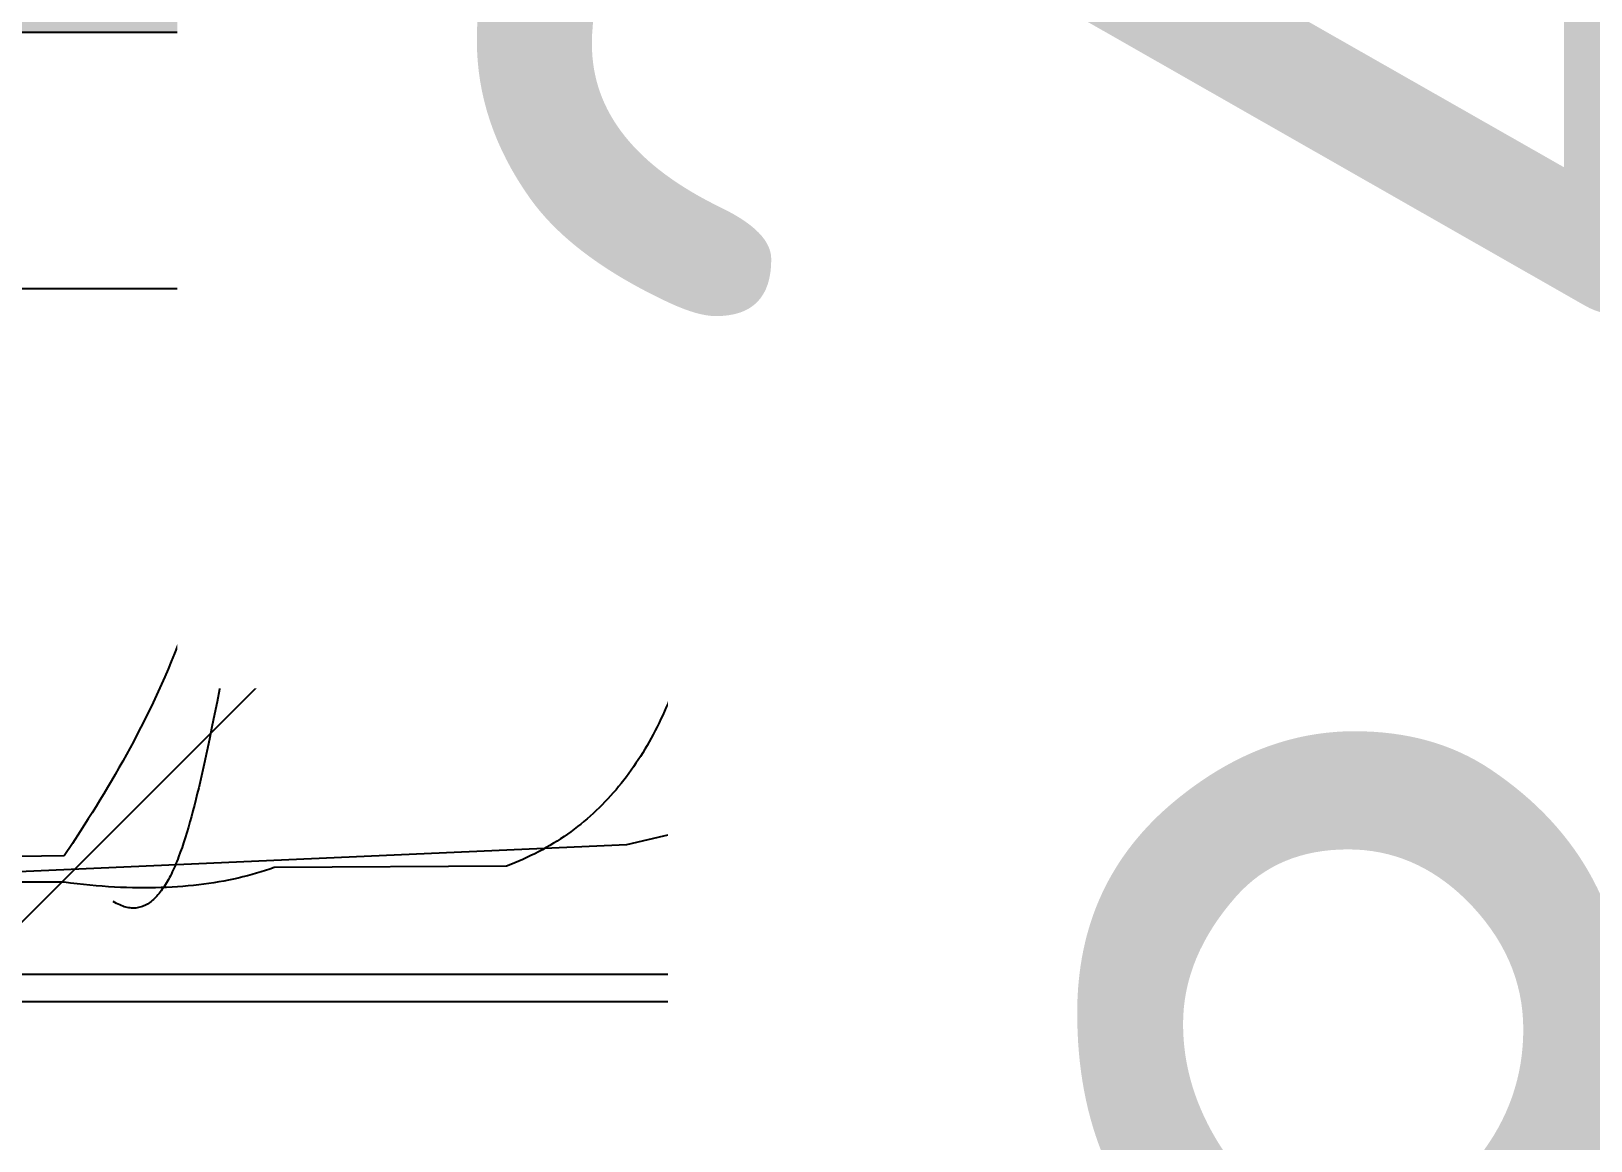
# Model space of a CAD drawing. Extents: x -74236 to 286982, y -14633 to 132816.
# Drawn here: x 94289.9 to 94563.2, y 114580.1 to 114774.7 of the extents above; entities that cross this region are included whole.
import ezdxf

# ---------------------------------------------------------------- set-up
doc = ezdxf.new("R2010")
doc.units = 0
doc.header["$LTSCALE"] = 10
doc.header["$MEASUREMENT"] = 0
doc.header["$PDSIZE"] = 5
for name, color, linetype in [('1活动家具', 4, 'Continuous'), ('3地坪', 8, 'Continuous'), ('5顶面布置', 3, 'Continuous'), ('5顶面标注', 3, 'Continuous'), ('6灯具标注', 1, 'Continuous'), ('7开关', 1, 'Continuous'), ('图框', 4, 'Continuous')]:
    doc.layers.add(name, color=color, linetype=linetype)
doc.styles.get("Standard").update_dxf_attribs({"font": 'gbenor.shx', "bigfont": 'gbcbig.shx'})
doc.dimstyles.new('wl20', dxfattribs={"dimscale": 60, "dimtxt": 1.8, "dimasz": 0.03, "dimexe": 0, "dimexo": 0.625, "dimgap": 0.2, "dimtad": 1, "dimdec": 0, "dimrnd": 0.05, "dimdsep": 46, "dimtxsty": 'Standard', "dimblk": 'BZ', "dimcen": 0.06, "dimclrd": 127, "dimclre": 127, "dimclrt": 1, "dimadec": 0, "dimazin": 0, "dimtfac": 1, "dimtdec": 0, "dimtix": 1, "dimtmove": 2, "dimatfit": 3, "dimldrblk": 'jt', "dimfxl": 1, "dimtvp": 1, "dimtfill": 1, "dimtolj": 1, "dimtzin": 0, "dimarcsym": 0})

# ---------------------------------------------------------------- blocks, each defined once
blk = doc.blocks.new('BZ')
at = {"layer": '图框', "linetype": 'Continuous'}
blk.add_hatch(color=2, dxfattribs=at).paths.add_polyline_path([(9.59, 6.47), (6.57, 9.41), (-10.49, -7.49), (-7.44, -10.7)])
blk.add_lwpolyline([(-7.44, -10.7), (9.59, 6.47), (6.57, 9.41), (-10.49, -7.49), (-7.44, -10.7)], dxfattribs=at)
blk = doc.blocks.new('*D450')
at = {"layer": '5顶面标注', "color": 127, "lineweight": -2, "transparency": 16777216}
for p, q in [((94590, 115026.23), (94590, 115028.03)), ((94441.16, 115024.43), (94590, 115024.43)), ((94590, 114774.43), (94590, 115024.43)), ((94441.16, 114774.43), (94590, 114774.43)), ((94590, 114772.63), (94590, 114770.83))]:
    blk.add_line(p, q, dxfattribs=at)
at = {"layer": '5顶面标注', "color": 127, "lineweight": -2, "transparency": 16777216, "xscale": 1.8, "yscale": 1.8, "zscale": 1.8}
for p, rotation in [((94590, 115024.43), 270), ((94590, 114774.43), 90)]:
    blk.add_blockref('BZ', p, dxfattribs=dict(at, rotation=rotation))
at = {"layer": '5顶面标注', "color": 1, "transparency": 16777216, "insert": (94473, 114899.43), "char_height": 210, "attachment_point": 5, "rotation": 90, "bg_fill": 3, "box_fill_scale": 1.25, "bg_fill_color": 256, "bg_fill_true_color": 13158600, "bg_fill_transparency": 0}
blk.add_mtext('\\A1;250', dxfattribs=at)
at = {"layer": 'Defpoints', "color": 0, "transparency": 16777216}
for p in [(94403.66, 115024.43), (94590, 115024.43), (94403.66, 114774.43)]:
    blk.add_point(p, dxfattribs=at)
blk = doc.blocks.new('jt')
at = {"layer": '图框', "linetype": 'Continuous'}
blk.add_hatch(color=2, dxfattribs=at).paths.add_polyline_path([(-22, 17.67), (-16.75, 22.22), (0, 0), (-16.7, -22.03), (-22.01, -17.6), (-5.68, -0.01)])
blk.add_lwpolyline([(-22, 17.67), (-16.75, 22.22), (0, 0), (-16.7, -22.03), (-22.01, -17.6), (-5.68, -0.01), (-22, 17.67)], dxfattribs=at)
blk = doc.blocks.new('*D524')
at = {"layer": '6灯具标注', "color": 127, "lineweight": -2, "transparency": 16777216}
for p, q in [((94244.15, 114830.39), (94244.15, 114429.23)), ((95044.15, 114830.39), (95044.15, 114429.23)), ((94245.95, 114429.23), (95042.35, 114429.23))]:
    blk.add_line(p, q, dxfattribs=at)
at = {"layer": 'Defpoints', "color": 0, "transparency": 16777216}
for p in [(94244.15, 114867.89), (95044.15, 114867.89), (95044.15, 114429.23)]:
    blk.add_point(p, dxfattribs=at)
at = {"layer": '6灯具标注', "color": 127, "lineweight": -2, "transparency": 16777216, "xscale": 1.8, "yscale": 1.8, "zscale": 1.8, "rotation": 180}
blk.add_blockref('BZ', (94244.15, 114429.23), dxfattribs=at)
at = {"layer": '6灯具标注', "color": 127, "lineweight": -2, "transparency": 16777216, "xscale": 1.8, "yscale": 1.8, "zscale": 1.8}
blk.add_blockref('BZ', (95044.15, 114429.23), dxfattribs=at)
at = {"layer": '6灯具标注', "color": 1, "transparency": 16777216, "insert": (94644.15, 114546.23), "char_height": 210, "attachment_point": 5, "bg_fill": 3, "box_fill_scale": 1.25, "bg_fill_color": 256, "bg_fill_true_color": 13158600, "bg_fill_transparency": 0}
blk.add_mtext('\\A1;800', dxfattribs=at)

msp = doc.modelspace()

# ---------------------------------------------------------------- hatches: boundary and pattern name
at = {"layer": '3地坪'}
h = msp.add_hatch(dxfattribs=at)
h.set_pattern_fill('DOLMIT', color=253, scale=500, double=1)
h.set_pattern_definition([(0, (93024.15, 111354.38), (0, 125), []), (45, (93024.15, 111354.38), (-250, 250), [176.777, -353.553])])
h.paths.add_polyline_path([(98164.15, 115024.38), (92884.15, 115024.38), (92884.15, 111354.38), (98434.15, 111354.38), (98434.15, 111424.38), (98434.15, 112225.38), (98434.15, 112374.38), (98164.15, 112374.38), (98094.15, 112374.38), (96794.15, 112374.38), (96244.15, 112374.38), (96244.15, 113424.38), (98164.15, 113424.38)])
at = {"layer": '5顶面标注'}
h = msp.add_hatch(dxfattribs=at)
h.set_pattern_fill('AR-SAND', color=253, scale=60, double=1)
h.set_pattern_definition([(37.5, (0, 0), (-3.7796, 115.609426), [0, -91.2, 0, -102, 0, -97.5]), (7.5, (0, 0), (106.1866, 169.32876), [0, -49.2, 0, -82.2, 0, -31.5]), (327.5, (-73.8, 0), (186.84851, 0.33954), [0, -30, 0, -108, 0, -141]), (317.5, (-73.8, 0), (180.3676, 52.66053), [0, -15, 0, -70.8, 0, -81])])
h.paths.add_polyline_path([(96214.15, 112107.33), (96274.35, 112107.33), (96294.35, 112107.33), (96294.35, 112207.33), (96409.35, 112207.33), (96409.35, 112230.96), (96439.35, 112230.96), (96439.35, 112207.33), (96501.35, 112207.33), (96501.35, 112217.33), (96527.35, 112217.33), (96614.35, 112214.07), (96614.35, 112354.71), (96774.35, 112354.71), (96774.35, 112207.33), (96794.35, 112207.33), (96794.35, 111507.33), (96774.35, 111507.33), (96774.35, 111394.71), (96614.35, 111394.71), (96614.35, 111507.33), (96294.35, 111507.33), (96294.35, 111607.33), (96274.35, 111607.33), (96214.15, 111607.33), (96214.15, 111467.33), (96214.15, 111394.43), (93074.15, 111394.43), (93074.15, 114774.43), (96214.15, 114774.43)], flags=16)
edge = h.paths.add_edge_path(flags=0)
edge.add_line((96774.35, 112354.71), (96774.35, 112194))
edge.add_line((96774.35, 112194), (96779.35, 112194))
edge.add_arc((96779.35, 112187.33), 6.67, -89.9995, 90, ccw=False)
edge.add_line((96779.35, 112180.66), (96774.35, 112180.66))
edge.add_line((96774.35, 112180.66), (96774.35, 111534))
edge.add_line((96774.35, 111534), (96779.35, 111534))
edge.add_arc((96779.35, 111527.33), 6.67, -90, 90.0005, ccw=False)
edge.add_line((96779.35, 111520.66), (96774.35, 111520.66))
edge.add_line((96774.35, 111520.66), (96774.35, 111394.71))
edge.add_line((96774.35, 111394.71), (96614.35, 111394.71))
edge.add_line((96614.35, 111394.71), (96614.35, 112354.71))
edge.add_line((96614.35, 112354.71), (96774.35, 112354.71))
edge = h.paths.add_edge_path(flags=0)
edge.add_arc((96749.35, 112187.33), 6.67, 90, 360)
edge.add_line((96756.02, 112187.33), (96756.57, 112194))
edge.add_line((96756.57, 112194), (96749.35, 112194))
h.paths.add_polyline_path([(96439.35, 112227.33), (96434.35, 112232.33), (96434.35, 112227.33)], flags=0)
edge = h.paths.add_edge_path(flags=0)
edge.add_arc((96284.35, 112006.6), 2.35, 0, 180, ccw=False)
edge.add_arc((96284.35, 112006.49), 2.35, -176.9716, 2.8762, ccw=False)
edge.add_line((96282, 112006.36), (96282, 111906.77))
edge.add_arc((96284.35, 111906.73), 2.35, -180, 178.9017, ccw=False)
edge.add_line((96282, 111906.73), (96282, 111787.15))
edge.add_arc((96284.35, 111787.09), 2.35, -180, 178.5363, ccw=False)
edge.add_line((96282, 111787.09), (96282, 111687.31))
edge.add_arc((96284.35, 111687.21), 2.35, -180, 177.5631, ccw=False)
edge.add_line((96282, 111687.21), (96274.35, 111607.33))
edge.add_line((96274.35, 111607.33), (96282, 112006.6))
h.paths.add_polyline_path([(96178, 111734.05), (96796.8, 111734.05), (96796.8, 111935.18), (96178, 111935.18)], flags=16)
h.paths.add_polyline_path([(98104.15, 112474.43), (96804.15, 112474.43)], flags=17)
h.paths.add_polyline_path([(94384.15, 111114.43), (94384.15, 111354.43), (96280.61, 111354.43), (96280.61, 111114.43), (98684.15, 111114.43), (98684.15, 111424.43), (98444.15, 111424.43), (98444.15, 111354.43), (96794.35, 111354.43), (96794.35, 112374.43), (96254.15, 112374.43), (96254.15, 113424.43), (98174.15, 113424.43), (98174.15, 115024.43), (93034.15, 115024.43), (93034.15, 111114.43)])

# ---------------------------------------------------------------- linework, layer by layer
at = {"layer": '1活动家具', "color": 8}
for p, q in [((94426.47, 114908.62), (94489.79, 114739.09)), ((94384.88, 114776.53), (94384.76, 114774.29)), ((94329.74, 114774.94), (94330.04, 114770.38)), ((94384.76, 114774.29), (94384.65, 114772.04)), ((94384.65, 114772.04), (94384.53, 114769.78)), ((94330.04, 114770.38), (94330.33, 114765.82)), ((94384.53, 114769.78), (94384.4, 114767.51)), ((94330.33, 114765.82), (94330.59, 114761.24)), ((94384.28, 114765.24), (94384.15, 114762.96)), ((94384.4, 114767.51), (94384.28, 114765.24)), ((94384.15, 114762.96), (94384.01, 114760.68)), ((94330.59, 114761.24), (94330.83, 114756.66)), ((94384.01, 114760.68), (94383.87, 114758.39)), ((94383.87, 114758.39), (94383.73, 114756.1)), ((94330.83, 114756.66), (94331.05, 114752.07)), ((94383.73, 114756.1), (94383.59, 114753.79)), ((94331.05, 114752.07), (94331.24, 114747.49)), ((94383.59, 114753.79), (94383.28, 114749.18)), ((94383.28, 114749.18), (94382.97, 114744.54)), ((94331.24, 114747.49), (94331.41, 114742.91)), ((94382.97, 114744.54), (94382.64, 114739.88)), ((94331.41, 114742.91), (94331.49, 114740.62)), ((94331.49, 114740.62), (94331.56, 114738.34)), ((94328.79, 114737.89), (94328.65, 114735.8)), ((94330.9, 114680.72), (94328.79, 114737.89)), ((94331.56, 114738.34), (94331.62, 114736.05)), ((94382.64, 114739.88), (94382.29, 114735.21)), ((94489.79, 114739.09), (94487.05, 114653.79)), ((94328.65, 114735.8), (94328.5, 114733.72)), ((94331.62, 114736.05), (94331.68, 114733.77)), ((94374.9, 114737.71), (94374.34, 114732.97)), ((94377.42, 114683.18), (94374.9, 114737.71)), ((94382.29, 114735.21), (94381.93, 114730.52)), ((94328.5, 114733.72), (94328.35, 114731.65)), ((94331.68, 114733.77), (94331.73, 114731.49)), ((94374.34, 114732.97), (94373.76, 114728.24)), ((94328.18, 114729.6), (94328, 114727.56)), ((94328.35, 114731.65), (94328.18, 114729.6)), ((94331.73, 114731.49), (94331.77, 114729.22)), ((94381.93, 114730.52), (94381.55, 114725.81)), ((94328, 114727.56), (94327.82, 114725.53)), ((94331.77, 114729.22), (94331.81, 114726.95)), ((94331.81, 114726.95), (94331.84, 114724.68)), ((94373.76, 114728.24), (94373.16, 114723.52)), ((94327.82, 114725.53), (94327.63, 114723.52)), ((94331.84, 114724.68), (94331.86, 114722.42)), ((94381.55, 114725.81), (94381.15, 114721.1)), ((94327.42, 114721.52), (94327.21, 114719.53)), ((94327.63, 114723.52), (94327.42, 114721.52)), ((94331.86, 114722.42), (94331.88, 114720.16)), ((94373.16, 114723.52), (94372.55, 114718.81)), ((94327.21, 114719.53), (94326.99, 114717.56)), ((94331.88, 114720.16), (94331.89, 114717.91)), ((94372.55, 114718.81), (94331.95, 114714.11)), ((94381.15, 114721.1), (94380.74, 114716.38)), ((94326.99, 114717.56), (94326.76, 114715.6)), ((94331.89, 114717.91), (94331.89, 114715.66)), ((94380.74, 114716.38), (94380.32, 114711.65)), ((94326.52, 114713.66), (94326.26, 114711.74)), ((94326.76, 114715.6), (94326.52, 114713.66)), ((94331.95, 114714.11), (94331.3, 114709.43)), ((94331.89, 114713.42), (94331.88, 114711.19)), ((94331.89, 114715.66), (94331.89, 114713.42)), ((94326.26, 114711.74), (94326, 114709.83)), ((94331.88, 114711.19), (94331.86, 114708.96)), ((94380.32, 114711.65), (94379.88, 114706.91)), ((94325.73, 114707.94), (94325.45, 114706.06)), ((94326, 114709.83), (94325.73, 114707.94)), ((94331.3, 114709.43), (94330.63, 114704.76)), ((94331.86, 114708.96), (94331.83, 114706.73)), ((94325.45, 114706.06), (94325.16, 114704.21)), ((94331.83, 114706.73), (94331.8, 114704.52)), ((94379.88, 114706.91), (94379.42, 114702.16)), ((94324.86, 114702.37), (94324.55, 114700.54)), ((94325.16, 114704.21), (94324.86, 114702.37)), ((94330.63, 114704.76), (94329.94, 114700.1)), ((94331.76, 114702.31), (94331.71, 114700.11)), ((94331.8, 114704.52), (94331.76, 114702.31)), ((94324.55, 114700.54), (94324.23, 114698.74)), ((94329.94, 114700.1), (94329.59, 114697.79)), ((94331.71, 114700.11), (94331.65, 114697.92)), ((94379.42, 114702.16), (94378.94, 114697.42)), ((94323.9, 114696.95), (94323.56, 114695.19)), ((94324.23, 114698.74), (94323.9, 114696.95)), ((94329.59, 114697.79), (94329.24, 114695.47)), ((94331.65, 114697.92), (94331.58, 114695.74)), ((94378.94, 114697.42), (94378.45, 114692.67)), ((94323.56, 114695.19), (94323.2, 114693.44)), ((94329.24, 114695.47), (94328.88, 114693.16)), ((94331.58, 114695.74), (94331.51, 114693.56)), ((94322.84, 114691.71), (94322.47, 114690)), ((94323.2, 114693.44), (94322.84, 114691.71)), ((94328.88, 114693.16), (94328.51, 114690.86)), ((94331.43, 114691.4), (94331.34, 114689.24)), ((94331.51, 114693.56), (94331.43, 114691.4)), ((94378.45, 114692.67), (94377.94, 114687.92)), ((94322.47, 114690), (94322.08, 114688.32)), ((94328.51, 114690.86), (94328.15, 114688.56)), ((94331.34, 114689.24), (94331.24, 114687.09)), ((94321.69, 114686.65), (94321.28, 114685)), ((94322.08, 114688.32), (94321.69, 114686.65)), ((94327.77, 114686.27), (94327.39, 114683.98)), ((94328.15, 114688.56), (94327.77, 114686.27)), ((94331.24, 114687.09), (94331.14, 114684.96)), ((94377.94, 114687.92), (94377.42, 114683.18)), ((94320.86, 114683.38), (94320.43, 114681.77)), ((94321.28, 114685), (94320.86, 114683.38)), ((94327.39, 114683.98), (94327.01, 114681.7)), ((94331.14, 114684.96), (94331.02, 114682.83)), ((94320.43, 114681.77), (94319.99, 114680.19)), ((94327.01, 114681.7), (94326.62, 114679.43)), ((94331.02, 114682.83), (94330.9, 114680.72)), ((94319.54, 114678.63), (94319.08, 114677.1)), ((94319.99, 114680.19), (94319.54, 114678.63)), ((94326.62, 114679.43), (94326.23, 114677.16)), ((94318.6, 114675.58), (94318.12, 114674.09)), ((94319.08, 114677.1), (94318.6, 114675.58)), ((94326.23, 114677.16), (94325.83, 114674.9)), ((94317.62, 114672.61), (94317.12, 114671.16)), ((94318.12, 114674.09), (94317.62, 114672.61)), ((94325.43, 114672.64), (94325.02, 114670.4)), ((94325.83, 114674.9), (94325.43, 114672.64)), ((94316.61, 114669.72), (94316.08, 114668.31)), ((94317.12, 114671.16), (94316.61, 114669.72)), ((94325.02, 114670.4), (94324.61, 114668.16)), ((94315.55, 114666.91), (94315, 114665.53)), ((94316.08, 114668.31), (94315.55, 114666.91)), ((94324.61, 114668.16), (94324.19, 114665.93)), ((94314.45, 114664.17), (94313.89, 114662.82)), ((94315, 114665.53), (94314.45, 114664.17)), ((94324.19, 114665.93), (94323.77, 114663.7)), ((94313.32, 114661.49), (94312.75, 114660.18)), ((94313.89, 114662.82), (94313.32, 114661.49)), ((94323.34, 114661.49), (94322.91, 114659.28)), ((94323.77, 114663.7), (94323.34, 114661.49)), ((94312.16, 114658.88), (94311.57, 114657.6)), ((94312.75, 114660.18), (94312.16, 114658.88)), ((94322.91, 114659.28), (94322.47, 114657.08)), ((94310.97, 114656.33), (94310.36, 114655.08)), ((94311.57, 114657.6), (94310.97, 114656.33)), ((94322.47, 114657.08), (94322.03, 114654.89)), ((94309.75, 114653.84), (94309.13, 114652.61)), ((94310.36, 114655.08), (94309.75, 114653.84)), ((94322.03, 114654.89), (94321.58, 114652.71)), ((94394.27, 114632.07), (94487.05, 114653.79)), ((94487.02, 114652.97), (94487.03, 114653.07)), ((94487.03, 114653.07), (94487.05, 114653.17)), ((94487.05, 114653.17), (94487.07, 114653.27)), ((94487.07, 114653.27), (94487.1, 114653.37)), ((94487.1, 114653.37), (94487.12, 114653.46)), ((94487.12, 114653.46), (94487.15, 114653.55)), ((94487.15, 114653.55), (94487.19, 114653.63)), ((94487.19, 114653.63), (94487.22, 114653.72)), ((94487.22, 114653.72), (94487.26, 114653.8)), ((94487.26, 114653.8), (94487.31, 114653.87)), ((94487.31, 114653.87), (94487.35, 114653.95)), ((94487.35, 114653.95), (94487.4, 114654.01)), ((94487.4, 114654.01), (94487.45, 114654.08)), ((94487.45, 114654.08), (94487.51, 114654.14)), ((94487.51, 114654.14), (94487.56, 114654.2)), ((94487.56, 114654.2), (94487.62, 114654.25)), ((94487.62, 114654.25), (94487.69, 114654.31)), ((94487.69, 114654.31), (94487.75, 114654.35)), ((94487.75, 114654.35), (94487.82, 114654.4)), ((94487.82, 114654.4), (94487.89, 114654.44)), ((94487.89, 114654.44), (94487.96, 114654.47)), ((94487.96, 114654.47), (94488.04, 114654.51)), ((94488.04, 114654.51), (94488.12, 114654.54)), ((94488.12, 114654.54), (94488.2, 114654.56)), ((94488.2, 114654.56), (94488.29, 114654.58)), ((94488.29, 114654.58), (94488.37, 114654.6)), ((94488.37, 114654.6), (94488.46, 114654.62)), ((94488.46, 114654.62), (94488.55, 114654.63)), ((94488.55, 114654.63), (94488.65, 114654.63)), ((94488.65, 114654.63), (94488.74, 114654.64)), ((94488.74, 114654.64), (94488.84, 114654.63)), ((94488.84, 114654.63), (94488.94, 114654.63)), ((94488.94, 114654.63), (94489.05, 114654.62)), ((94489.05, 114654.62), (94489.15, 114654.61)), ((94489.15, 114654.61), (94489.26, 114654.59)), ((94489.26, 114654.59), (94489.37, 114654.57)), ((94489.37, 114654.57), (94489.48, 114654.55)), ((94489.48, 114654.55), (94489.59, 114654.52)), ((94489.59, 114654.52), (94489.71, 114654.49)), ((94489.71, 114654.49), (94489.82, 114654.45)), ((94489.82, 114654.45), (94489.94, 114654.42)), ((94489.94, 114654.42), (94490.06, 114654.37)), ((94490.06, 114654.37), (94490.18, 114654.33)), ((94490.18, 114654.33), (94490.31, 114654.28)), ((94490.31, 114654.28), (94490.43, 114654.22)), ((94490.43, 114654.22), (94490.56, 114654.17)), ((94490.56, 114654.17), (94490.69, 114654.11)), ((94490.69, 114654.11), (94490.82, 114654.04)), ((94490.82, 114654.04), (94490.95, 114653.97)), ((94490.95, 114653.97), (94491.08, 114653.9)), ((94491.08, 114653.9), (94491.21, 114653.83)), ((94491.21, 114653.83), (94491.34, 114653.75)), ((94491.34, 114653.75), (94491.48, 114653.67)), ((94491.48, 114653.67), (94491.61, 114653.59)), ((94491.61, 114653.59), (94491.75, 114653.5)), ((94491.75, 114653.5), (94491.89, 114653.41)), ((94491.89, 114653.41), (94492.03, 114653.31)), ((94492.03, 114653.31), (94492.16, 114653.22)), ((94492.16, 114653.22), (94492.3, 114653.11)), ((94492.3, 114653.11), (94492.44, 114653.01)), ((94308.5, 114651.4), (94307.87, 114650.2)), ((94309.13, 114652.61), (94308.5, 114651.4)), ((94321.13, 114650.54), (94320.67, 114648.38)), ((94321.58, 114652.71), (94321.13, 114650.54)), ((94494.56, 114651.13), (94455.81, 114650.99)), ((94455.81, 114650.99), (94455.95, 114650.84)), ((94455.95, 114650.84), (94456.09, 114650.69)), ((94456.09, 114650.69), (94456.22, 114650.54)), ((94456.22, 114650.54), (94456.36, 114650.39)), ((94456.36, 114650.39), (94456.49, 114650.24)), ((94486.99, 114652.63), (94487, 114652.75)), ((94486.99, 114652.52), (94486.99, 114652.63)), ((94486.99, 114652.4), (94486.99, 114652.52)), ((94487, 114652.28), (94486.99, 114652.4)), ((94487, 114652.75), (94487.01, 114652.86)), ((94487, 114652.15), (94487, 114652.28)), ((94487.01, 114652.03), (94487, 114652.15)), ((94487.01, 114652.86), (94487.02, 114652.97)), ((94487.03, 114651.9), (94487.01, 114652.03)), ((94487.04, 114651.76), (94487.03, 114651.9)), ((94487.06, 114651.63), (94487.04, 114651.76)), ((94487.09, 114651.49), (94487.06, 114651.63)), ((94487.11, 114651.35), (94487.09, 114651.49)), ((94487.14, 114651.21), (94487.11, 114651.35)), ((94487.17, 114651.07), (94487.14, 114651.21)), ((94487.21, 114650.92), (94487.17, 114651.07)), ((94487.25, 114650.78), (94487.21, 114650.92)), ((94487.29, 114650.63), (94487.25, 114650.78)), ((94487.33, 114650.48), (94487.29, 114650.63)), ((94487.38, 114650.32), (94487.33, 114650.48)), ((94487.43, 114650.17), (94487.38, 114650.32)), ((94492.44, 114653.01), (94492.58, 114652.9)), ((94492.58, 114652.9), (94492.72, 114652.8)), ((94492.72, 114652.8), (94492.87, 114652.68)), ((94492.87, 114652.68), (94493.01, 114652.57)), ((94493.01, 114652.57), (94493.15, 114652.45)), ((94493.15, 114652.45), (94493.29, 114652.33)), ((94493.29, 114652.33), (94493.43, 114652.21)), ((94493.43, 114652.21), (94493.57, 114652.08)), ((94493.57, 114652.08), (94493.71, 114651.95)), ((94493.71, 114651.95), (94493.85, 114651.82)), ((94493.85, 114651.82), (94494, 114651.69)), ((94494, 114651.69), (94494.14, 114651.55)), ((94494.14, 114651.55), (94494.28, 114651.41)), ((94494.28, 114651.41), (94494.42, 114651.27)), ((94494.42, 114651.27), (94494.56, 114651.13)), ((94306.59, 114647.83), (94305.94, 114646.66)), ((94307.23, 114649.01), (94306.59, 114647.83)), ((94307.87, 114650.2), (94307.23, 114649.01)), ((94320.67, 114648.38), (94320.21, 114646.23)), ((94456.49, 114650.24), (94456.63, 114650.08)), ((94456.63, 114650.08), (94456.76, 114649.92)), ((94456.76, 114649.92), (94456.89, 114649.76)), ((94456.89, 114649.76), (94457.02, 114649.61)), ((94457.02, 114649.61), (94457.15, 114649.44)), ((94457.15, 114649.44), (94457.28, 114649.28)), ((94457.28, 114649.28), (94457.41, 114649.12)), ((94457.41, 114649.12), (94457.53, 114648.95)), ((94457.53, 114648.95), (94457.65, 114648.79)), ((94457.65, 114648.79), (94457.78, 114648.62)), ((94457.78, 114648.62), (94457.9, 114648.45)), ((94457.9, 114648.45), (94458.02, 114648.29)), ((94458.02, 114648.29), (94458.13, 114648.12)), ((94458.13, 114648.12), (94458.25, 114647.95)), ((94458.25, 114647.95), (94458.36, 114647.78)), ((94458.36, 114647.78), (94458.47, 114647.61)), ((94458.47, 114647.61), (94458.58, 114647.44)), ((94487.48, 114650.01), (94487.43, 114650.17)), ((94487.54, 114649.86), (94487.48, 114650.01)), ((94487.6, 114649.7), (94487.54, 114649.86)), ((94487.66, 114649.54), (94487.6, 114649.7)), ((94487.72, 114649.38), (94487.66, 114649.54)), ((94487.79, 114649.21), (94487.72, 114649.38)), ((94487.86, 114649.05), (94487.79, 114649.21)), ((94487.93, 114648.88), (94487.86, 114649.05)), ((94488.01, 114648.72), (94487.93, 114648.88)), ((94488.09, 114648.55), (94488.01, 114648.72)), ((94488.17, 114648.38), (94488.09, 114648.55)), ((94488.25, 114648.21), (94488.17, 114648.38)), ((94488.33, 114648.05), (94488.25, 114648.21)), ((94488.42, 114647.88), (94488.33, 114648.05)), ((94488.51, 114647.71), (94488.42, 114647.88)), ((94488.61, 114647.54), (94488.51, 114647.71)), ((94305.28, 114645.5), (94304.62, 114644.35)), ((94305.94, 114646.66), (94305.28, 114645.5)), ((94319.97, 114645.16), (94319.74, 114644.11)), ((94320.21, 114646.23), (94319.97, 114645.16)), ((94458.58, 114647.44), (94458.69, 114647.27)), ((94458.69, 114647.27), (94458.79, 114647.1)), ((94458.79, 114647.1), (94458.9, 114646.93)), ((94458.9, 114646.93), (94459, 114646.75)), ((94459, 114646.75), (94459.1, 114646.58)), ((94459.1, 114646.58), (94459.19, 114646.41)), ((94459.19, 114646.41), (94459.29, 114646.24)), ((94459.29, 114646.24), (94459.38, 114646.07)), ((94459.38, 114646.07), (94459.47, 114645.9)), ((94459.47, 114645.9), (94459.55, 114645.73)), ((94459.55, 114645.73), (94459.64, 114645.56)), ((94459.64, 114645.56), (94459.72, 114645.4)), ((94459.72, 114645.4), (94459.8, 114645.23)), ((94459.8, 114645.23), (94459.88, 114645.06)), ((94459.88, 114645.06), (94459.95, 114644.9)), ((94459.95, 114644.9), (94460.02, 114644.73)), ((94488.7, 114647.37), (94488.61, 114647.54)), ((94488.8, 114647.19), (94488.7, 114647.37)), ((94488.9, 114647.02), (94488.8, 114647.19)), ((94489, 114646.85), (94488.9, 114647.02)), ((94489.11, 114646.68), (94489, 114646.85)), ((94489.21, 114646.51), (94489.11, 114646.68)), ((94489.32, 114646.34), (94489.21, 114646.51)), ((94489.43, 114646.17), (94489.32, 114646.34)), ((94489.54, 114646), (94489.43, 114646.17)), ((94489.66, 114645.83), (94489.54, 114646)), ((94489.77, 114645.66), (94489.66, 114645.83)), ((94489.89, 114645.49), (94489.77, 114645.66)), ((94490.01, 114645.33), (94489.89, 114645.49)), ((94490.13, 114645.16), (94490.01, 114645.33)), ((94490.25, 114644.99), (94490.13, 114645.16)), ((94490.38, 114644.83), (94490.25, 114644.99)), ((94303.96, 114643.21), (94303.29, 114642.08)), ((94304.62, 114644.35), (94303.96, 114643.21)), ((94319.5, 114643.05), (94319.25, 114642.01)), ((94319.74, 114644.11), (94319.5, 114643.05)), ((94460.02, 114644.73), (94460.09, 114644.57)), ((94460.09, 114644.57), (94460.16, 114644.41)), ((94460.16, 114644.41), (94460.22, 114644.25)), ((94460.22, 114644.25), (94460.28, 114644.09)), ((94460.28, 114644.09), (94460.34, 114643.93)), ((94460.34, 114643.93), (94460.39, 114643.77)), ((94460.39, 114643.77), (94460.44, 114643.62)), ((94460.44, 114643.62), (94460.49, 114643.46)), ((94460.49, 114643.46), (94460.54, 114643.31)), ((94460.54, 114643.31), (94460.58, 114643.16)), ((94460.58, 114643.16), (94460.62, 114643.01)), ((94460.62, 114643.01), (94460.66, 114642.87)), ((94460.66, 114642.87), (94460.69, 114642.72)), ((94460.69, 114642.72), (94460.72, 114642.58)), ((94460.72, 114642.58), (94460.75, 114642.44)), ((94460.75, 114642.44), (94460.77, 114642.3)), ((94460.77, 114642.3), (94460.79, 114642.17)), ((94460.79, 114642.17), (94460.81, 114642.03)), ((94490.5, 114644.66), (94490.38, 114644.83)), ((94490.63, 114644.5), (94490.5, 114644.66)), ((94490.76, 114644.34), (94490.63, 114644.5)), ((94490.89, 114644.18), (94490.76, 114644.34)), ((94491.02, 114644.02), (94490.89, 114644.18)), ((94491.15, 114643.86), (94491.02, 114644.02)), ((94491.29, 114643.71), (94491.15, 114643.86)), ((94491.42, 114643.55), (94491.29, 114643.71)), ((94491.55, 114643.4), (94491.42, 114643.55)), ((94491.69, 114643.25), (94491.55, 114643.4)), ((94491.83, 114643.1), (94491.69, 114643.25)), ((94491.97, 114642.95), (94491.83, 114643.1)), ((94492.1, 114642.81), (94491.97, 114642.95)), ((94492.24, 114642.66), (94492.1, 114642.81)), ((94492.38, 114642.52), (94492.24, 114642.66)), ((94492.52, 114642.38), (94492.38, 114642.52)), ((94492.66, 114642.24), (94492.52, 114642.38)), ((94492.8, 114642.11), (94492.66, 114642.24)), ((94301.94, 114639.85), (94301.26, 114638.74)), ((94302.61, 114640.96), (94301.94, 114639.85)), ((94303.29, 114642.08), (94302.61, 114640.96)), ((94318.76, 114639.96), (94318.51, 114638.96)), ((94319.01, 114640.98), (94318.76, 114639.96)), ((94319.25, 114642.01), (94319.01, 114640.98)), ((94455.89, 114640.5), (94494.63, 114640.6)), ((94456.03, 114640.41), (94455.89, 114640.5)), ((94456.16, 114640.32), (94456.03, 114640.41)), ((94456.3, 114640.24), (94456.16, 114640.32)), ((94456.44, 114640.15), (94456.3, 114640.24)), ((94456.57, 114640.07), (94456.44, 114640.15)), ((94456.7, 114640), (94456.57, 114640.07)), ((94456.83, 114639.92), (94456.7, 114640)), ((94456.97, 114639.85), (94456.83, 114639.92)), ((94457.1, 114639.79), (94456.97, 114639.85)), ((94457.22, 114639.73), (94457.1, 114639.79)), ((94457.35, 114639.67), (94457.22, 114639.73)), ((94457.48, 114639.61), (94457.35, 114639.67)), ((94457.6, 114639.56), (94457.48, 114639.61)), ((94457.72, 114639.51), (94457.6, 114639.56)), ((94457.84, 114639.47), (94457.72, 114639.51)), ((94457.96, 114639.43), (94457.84, 114639.47)), ((94458.08, 114639.39), (94457.96, 114639.43)), ((94458.2, 114639.36), (94458.08, 114639.39)), ((94459.92, 114639.41), (94459.84, 114639.37)), ((94459.99, 114639.45), (94459.92, 114639.41)), ((94460.06, 114639.49), (94459.99, 114639.45)), ((94460.13, 114639.53), (94460.06, 114639.49)), ((94460.19, 114639.58), (94460.13, 114639.53)), ((94460.25, 114639.64), (94460.19, 114639.58)), ((94460.31, 114639.69), (94460.25, 114639.64)), ((94460.37, 114639.75), (94460.31, 114639.69)), ((94460.42, 114639.82), (94460.37, 114639.75)), ((94460.47, 114639.88), (94460.42, 114639.82)), ((94460.52, 114639.95), (94460.47, 114639.88)), ((94460.56, 114640.03), (94460.52, 114639.95)), ((94460.6, 114640.11), (94460.56, 114640.03)), ((94460.64, 114640.19), (94460.6, 114640.11)), ((94460.68, 114640.27), (94460.64, 114640.19)), ((94460.71, 114640.36), (94460.68, 114640.27)), ((94460.74, 114640.45), (94460.71, 114640.36)), ((94460.76, 114640.54), (94460.74, 114640.45)), ((94460.78, 114640.64), (94460.76, 114640.54)), ((94460.8, 114640.74), (94460.78, 114640.64)), ((94460.82, 114640.84), (94460.8, 114640.74)), ((94460.81, 114642.03), (94460.83, 114641.9)), ((94460.83, 114640.95), (94460.82, 114640.84)), ((94460.83, 114641.9), (94460.84, 114641.77)), ((94460.84, 114641.06), (94460.83, 114640.95)), ((94460.84, 114641.77), (94460.85, 114641.65)), ((94460.85, 114641.17), (94460.84, 114641.06)), ((94460.85, 114641.65), (94460.85, 114641.53)), ((94460.85, 114641.53), (94460.85, 114641.4)), ((94460.85, 114641.4), (94460.85, 114641.29)), ((94460.85, 114641.29), (94460.85, 114641.17)), ((94492.94, 114641.98), (94492.8, 114642.11)), ((94493.09, 114641.85), (94492.94, 114641.98)), ((94493.23, 114641.72), (94493.09, 114641.85)), ((94493.37, 114641.6), (94493.23, 114641.72)), ((94493.51, 114641.47), (94493.37, 114641.6)), ((94493.65, 114641.35), (94493.51, 114641.47)), ((94493.79, 114641.24), (94493.65, 114641.35)), ((94493.93, 114641.12), (94493.79, 114641.24)), ((94494.08, 114641.01), (94493.93, 114641.12)), ((94494.22, 114640.91), (94494.08, 114641.01)), ((94494.36, 114640.8), (94494.22, 114640.91)), ((94494.5, 114640.7), (94494.36, 114640.8)), ((94494.63, 114640.6), (94494.5, 114640.7)), ((94300.57, 114637.64), (94299.88, 114636.54)), ((94301.26, 114638.74), (94300.57, 114637.64)), ((94317.99, 114636.99), (94317.73, 114636.03)), ((94318.25, 114637.97), (94317.99, 114636.99)), ((94318.51, 114638.96), (94318.25, 114637.97)), ((94458.31, 114639.33), (94458.2, 114639.36)), ((94458.42, 114639.3), (94458.31, 114639.33)), ((94458.53, 114639.28), (94458.42, 114639.3)), ((94458.64, 114639.26), (94458.53, 114639.28)), ((94458.75, 114639.25), (94458.64, 114639.26)), ((94458.85, 114639.24), (94458.75, 114639.25)), ((94458.95, 114639.23), (94458.85, 114639.24)), ((94459.05, 114639.23), (94458.95, 114639.23)), ((94459.15, 114639.23), (94459.05, 114639.23)), ((94459.25, 114639.23), (94459.15, 114639.23)), ((94459.34, 114639.24), (94459.25, 114639.23)), ((94459.43, 114639.25), (94459.34, 114639.24)), ((94459.52, 114639.27), (94459.43, 114639.25)), ((94459.6, 114639.29), (94459.52, 114639.27)), ((94459.69, 114639.31), (94459.6, 114639.29)), ((94459.77, 114639.34), (94459.69, 114639.31)), ((94459.84, 114639.37), (94459.77, 114639.34)), ((94298.5, 114634.37), (94297.11, 114632.22)), ((94299.88, 114636.54), (94298.5, 114634.37)), ((94317.18, 114634.17), (94316.9, 114633.26)), ((94317.46, 114635.09), (94317.18, 114634.17)), ((94317.73, 114636.03), (94317.46, 114635.09)), ((93844.92, 114607.65), (94394.27, 114632.07)), ((94297.11, 114632.22), (94295.7, 114630.08)), ((94316.33, 114631.53), (94316.03, 114630.69)), ((94316.62, 114632.38), (94316.33, 114631.53)), ((94316.9, 114633.26), (94316.62, 114632.38)), ((94295.7, 114630.08), (94144.3, 114627.96)), ((94315.27, 114628.72), (94315.11, 114628.35)), ((94315.42, 114629.1), (94315.27, 114628.72)), ((94315.58, 114629.49), (94315.42, 114629.1)), ((94315.73, 114629.88), (94315.58, 114629.49)), ((94316.03, 114630.69), (94315.73, 114629.88)), ((94313.95, 114625.95), (94313.77, 114625.63)), ((94314.12, 114626.27), (94313.95, 114625.95)), ((94314.29, 114626.59), (94314.12, 114626.27)), ((94314.46, 114626.93), (94314.29, 114626.59)), ((94314.62, 114627.27), (94314.46, 114626.93)), ((94314.78, 114627.62), (94314.62, 114627.27)), ((94314.95, 114627.98), (94314.78, 114627.62)), ((94315.11, 114628.35), (94314.95, 114627.98)), ((94311.92, 114623.01), (94311.73, 114622.8)), ((94312.12, 114623.23), (94311.92, 114623.01)), ((94312.31, 114623.46), (94312.12, 114623.23)), ((94312.5, 114623.7), (94312.31, 114623.46)), ((94312.69, 114623.95), (94312.5, 114623.7)), ((94312.88, 114624.21), (94312.69, 114623.95)), ((94313.06, 114624.48), (94312.88, 114624.21)), ((94313.24, 114624.75), (94313.06, 114624.48)), ((94313.42, 114625.04), (94313.24, 114624.75)), ((94313.6, 114625.33), (94313.42, 114625.04)), ((94313.77, 114625.63), (94313.6, 114625.33)), ((94304.57, 114621.9), (94304.28, 114622.07)), ((94304.85, 114621.74), (94304.57, 114621.9)), ((94305.13, 114621.59), (94304.85, 114621.74)), ((94305.41, 114621.46), (94305.13, 114621.59)), ((94305.68, 114621.34), (94305.41, 114621.46)), ((94305.95, 114621.24), (94305.68, 114621.34)), ((94306.21, 114621.15), (94305.95, 114621.24)), ((94306.48, 114621.07), (94306.21, 114621.15)), ((94306.73, 114621.01), (94306.48, 114621.07)), ((94306.99, 114620.97), (94306.73, 114621.01)), ((94307.24, 114620.93), (94306.99, 114620.97)), ((94307.5, 114620.91), (94307.24, 114620.93)), ((94307.74, 114620.9), (94307.5, 114620.91)), ((94307.99, 114620.91), (94307.74, 114620.9)), ((94308.23, 114620.92), (94307.99, 114620.91)), ((94308.47, 114620.95), (94308.23, 114620.92)), ((94308.7, 114620.99), (94308.47, 114620.95)), ((94308.94, 114621.05), (94308.7, 114620.99)), ((94309.17, 114621.12), (94308.94, 114621.05)), ((94309.4, 114621.19), (94309.17, 114621.12)), ((94309.62, 114621.28), (94309.4, 114621.19)), ((94309.84, 114621.39), (94309.62, 114621.28)), ((94310.06, 114621.5), (94309.84, 114621.39)), ((94310.28, 114621.62), (94310.06, 114621.5)), ((94310.49, 114621.76), (94310.28, 114621.62)), ((94310.7, 114621.91), (94310.49, 114621.76)), ((94310.91, 114622.06), (94310.7, 114621.91)), ((94311.12, 114622.23), (94310.91, 114622.06)), ((94311.33, 114622.41), (94311.12, 114622.23)), ((94311.53, 114622.6), (94311.33, 114622.41)), ((94311.73, 114622.8), (94311.53, 114622.6)), ((95442.54, 114609.24), (93642.88, 114609.24))]:
    msp.add_line(p, q, dxfattribs=at)
at = {"layer": '1活动家具', "color": 8, "extrusion": (0, 0, -1)}
for p, q in [((94396.56, 114776.01), (94396.79, 114774.37)), ((94396.79, 114774.37), (94397.01, 114772.73)), ((94397.01, 114772.73), (94397.24, 114771.07)), ((94397.24, 114771.07), (94397.47, 114769.41)), ((94397.47, 114769.41), (94397.7, 114767.74)), ((94397.7, 114767.74), (94397.93, 114766.05)), ((94397.93, 114766.05), (94398.17, 114764.36)), ((94398.17, 114764.36), (94398.4, 114762.66)), ((94398.4, 114762.66), (94398.64, 114760.95)), ((94398.64, 114760.95), (94398.88, 114759.23)), ((94398.88, 114759.23), (94399.13, 114757.5)), ((94399.13, 114757.5), (94399.37, 114755.75)), ((94399.37, 114755.75), (94399.62, 114754)), ((94399.62, 114754), (94399.87, 114752.24)), ((94399.87, 114752.24), (94400.12, 114750.47)), ((94400.12, 114750.47), (94400.37, 114748.68)), ((94400.37, 114748.68), (94400.62, 114746.89)), ((94400.62, 114746.89), (94400.88, 114745.08)), ((94400.88, 114745.08), (94401.14, 114743.27)), ((94401.14, 114743.27), (94401.4, 114741.44)), ((94401.4, 114741.44), (94401.67, 114739.6)), ((94401.67, 114739.6), (94401.93, 114737.75)), ((94407.64, 114737.93), (94407.82, 114735.92)), ((94409.43, 114680.67), (94407.64, 114737.93)), ((94401.93, 114737.75), (94402.2, 114735.89)), ((94402.2, 114735.89), (94402.47, 114734.02)), ((94407.82, 114735.92), (94408, 114733.91)), ((94402.47, 114734.02), (94402.74, 114732.14)), ((94408, 114733.91), (94408.16, 114731.91)), ((94402.74, 114732.14), (94403.02, 114730.25)), ((94403.02, 114730.25), (94403.3, 114728.34)), ((94408.16, 114731.91), (94408.32, 114729.9)), ((94408.32, 114729.9), (94408.46, 114727.9)), ((94403.3, 114728.34), (94403.57, 114726.43)), ((94408.46, 114727.9), (94408.6, 114725.91)), ((94403.57, 114726.43), (94403.85, 114724.5)), ((94403.85, 114724.5), (94404.13, 114722.57)), ((94408.6, 114725.91), (94408.72, 114723.92)), ((94404.13, 114722.57), (94404.41, 114720.62)), ((94408.72, 114723.92), (94408.84, 114721.94)), ((94408.84, 114721.94), (94408.94, 114719.96)), ((94404.41, 114720.62), (94404.69, 114718.67)), ((94404.69, 114718.67), (94404.97, 114716.71)), ((94408.94, 114719.96), (94409.03, 114717.99)), ((94404.97, 114716.71), (94405.25, 114714.75)), ((94409.03, 114717.99), (94409.1, 114716.02)), ((94409.1, 114716.02), (94409.17, 114714.06)), ((94405.25, 114714.75), (94405.52, 114712.77)), ((94409.17, 114714.06), (94409.22, 114712.12)), ((94405.52, 114712.77), (94406.07, 114708.81)), ((94409.22, 114712.12), (94409.25, 114710.17)), ((94406.07, 114708.81), (94406.6, 114704.82)), ((94409.25, 114710.17), (94409.28, 114708.24)), ((94409.28, 114708.24), (94409.28, 114706.32)), ((94409.28, 114706.32), (94409.28, 114704.41)), ((94406.6, 114704.82), (94407.13, 114700.82)), ((94409.26, 114702.51), (94409.22, 114700.61)), ((94409.28, 114704.41), (94409.26, 114702.51)), ((94407.13, 114700.82), (94407.63, 114696.8)), ((94409.22, 114700.61), (94409.17, 114698.73)), ((94407.63, 114696.8), (94408.12, 114692.77)), ((94409.1, 114696.87), (94409.01, 114695.01)), ((94409.17, 114698.73), (94409.1, 114696.87)), ((94409.01, 114695.01), (94408.91, 114693.17)), ((94408.12, 114692.77), (94408.58, 114688.74)), ((94408.79, 114691.34), (94408.65, 114689.52)), ((94408.91, 114693.17), (94408.79, 114691.34)), ((94408.65, 114689.52), (94408.49, 114687.72)), ((94408.58, 114688.74), (94409.02, 114684.71)), ((94408.32, 114685.93), (94408.12, 114684.16)), ((94408.49, 114687.72), (94408.32, 114685.93)), ((94408.12, 114684.16), (94407.91, 114682.41)), ((94409.02, 114684.71), (94409.23, 114682.69)), ((94407.67, 114680.67), (94407.42, 114678.95)), ((94407.91, 114682.41), (94407.67, 114680.67)), ((94409.23, 114682.69), (94409.43, 114680.67)), ((94407.42, 114678.95), (94407.14, 114677.24)), ((94406.85, 114675.55), (94406.69, 114674.72)), ((94407, 114676.4), (94406.85, 114675.55)), ((94407.14, 114677.24), (94407, 114676.4)), ((94406.19, 114672.23), (94406.01, 114671.42)), ((94406.36, 114673.06), (94406.19, 114672.23)), ((94406.53, 114673.88), (94406.36, 114673.06)), ((94406.69, 114674.72), (94406.53, 114673.88)), ((94405.64, 114669.8), (94405.44, 114668.99)), ((94405.83, 114670.6), (94405.64, 114669.8)), ((94406.01, 114671.42), (94405.83, 114670.6)), ((94405.03, 114667.4), (94404.82, 114666.61)), ((94405.24, 114668.19), (94405.03, 114667.4)), ((94405.44, 114668.99), (94405.24, 114668.19)), ((94404.15, 114664.28), (94403.91, 114663.51)), ((94404.38, 114665.05), (94404.15, 114664.28)), ((94404.6, 114665.83), (94404.38, 114665.05)), ((94404.82, 114666.61), (94404.6, 114665.83)), ((94403.42, 114662), (94403.16, 114661.25)), ((94403.67, 114662.75), (94403.42, 114662)), ((94403.91, 114663.51), (94403.67, 114662.75)), ((94402.36, 114659.03), (94402.08, 114658.31)), ((94402.64, 114659.77), (94402.36, 114659.03)), ((94402.9, 114660.5), (94402.64, 114659.77)), ((94403.16, 114661.25), (94402.9, 114660.5)), ((94401.2, 114656.16), (94400.89, 114655.46)), ((94401.5, 114656.87), (94401.2, 114656.16)), ((94401.79, 114657.59), (94401.5, 114656.87)), ((94402.08, 114658.31), (94401.79, 114657.59)), ((94399.94, 114653.39), (94399.6, 114652.71)), ((94400.26, 114654.07), (94399.94, 114653.39)), ((94400.58, 114654.76), (94400.26, 114654.07)), ((94400.89, 114655.46), (94400.58, 114654.76)), ((94398.56, 114650.72), (94398.2, 114650.06)), ((94398.91, 114651.37), (94398.56, 114650.72)), ((94399.26, 114652.04), (94398.91, 114651.37)), ((94399.6, 114652.71), (94399.26, 114652.04)), ((94397.07, 114648.15), (94396.69, 114647.52)), ((94397.46, 114648.78), (94397.07, 114648.15)), ((94397.83, 114649.42), (94397.46, 114648.78)), ((94398.2, 114650.06), (94397.83, 114649.42)), ((94395.05, 114645.1), (94394.63, 114644.51)), ((94395.47, 114645.69), (94395.05, 114645.1)), ((94395.88, 114646.3), (94395.47, 114645.69)), ((94396.29, 114646.91), (94395.88, 114646.3)), ((94396.69, 114647.52), (94396.29, 114646.91)), ((94392.85, 114642.22), (94392.39, 114641.67)), ((94393.31, 114642.78), (94392.85, 114642.22)), ((94393.75, 114643.35), (94393.31, 114642.78)), ((94394.2, 114643.92), (94393.75, 114643.35)), ((94394.63, 114644.51), (94394.2, 114643.92)), ((94390.45, 114639.53), (94389.95, 114639.02)), ((94390.95, 114640.05), (94390.45, 114639.53)), ((94391.43, 114640.58), (94390.95, 114640.05)), ((94391.91, 114641.12), (94391.43, 114640.58)), ((94392.39, 114641.67), (94391.91, 114641.12)), ((94387.86, 114637.04), (94387.31, 114636.56)), ((94388.39, 114637.52), (94387.86, 114637.04)), ((94388.92, 114638.01), (94388.39, 114637.52)), ((94389.44, 114638.51), (94388.92, 114638.01)), ((94389.95, 114639.02), (94389.44, 114638.51)), ((94384.47, 114634.31), (94383.88, 114633.89)), ((94385.06, 114634.74), (94384.47, 114634.31)), ((94385.63, 114635.19), (94385.06, 114634.74)), ((94386.2, 114635.64), (94385.63, 114635.19)), ((94386.76, 114636.1), (94386.2, 114635.64)), ((94387.31, 114636.56), (94386.76, 114636.1)), ((94380.14, 114631.51), (94379.48, 114631.15)), ((94380.78, 114631.89), (94380.14, 114631.51)), ((94381.42, 114632.27), (94380.78, 114631.89)), ((94382.05, 114632.66), (94381.42, 114632.27)), ((94382.66, 114633.06), (94382.05, 114632.66)), ((94383.28, 114633.47), (94382.66, 114633.06)), ((94383.88, 114633.89), (94383.28, 114633.47)), ((94373.93, 114628.56), (94373.19, 114628.28)), ((94374.65, 114628.85), (94373.93, 114628.56)), ((94375.37, 114629.15), (94374.65, 114628.85)), ((94376.08, 114629.46), (94375.37, 114629.15)), ((94376.78, 114629.78), (94376.08, 114629.46)), ((94377.47, 114630.11), (94376.78, 114629.78)), ((94378.15, 114630.45), (94377.47, 114630.11)), ((94378.82, 114630.79), (94378.15, 114630.45)), ((94379.48, 114631.15), (94378.82, 114630.79)), ((94324.5, 114625.82), (94323.65, 114625.65)), ((94325.34, 114625.99), (94324.5, 114625.82)), ((94326.18, 114626.18), (94325.34, 114625.99)), ((94327, 114626.37), (94326.18, 114626.18)), ((94327.81, 114626.57), (94327, 114626.37)), ((94328.61, 114626.79), (94327.81, 114626.57)), ((94329.4, 114627.01), (94328.61, 114626.79)), ((94330.18, 114627.25), (94329.4, 114627.01)), ((94330.96, 114627.49), (94330.18, 114627.25)), ((94331.72, 114627.74), (94330.96, 114627.49)), ((94332.48, 114628.01), (94331.72, 114627.74)), ((94373.19, 114628.28), (94332.48, 114628.01)), ((94295.65, 114625.43), (94144.49, 114625.59)), ((94296.79, 114625.29), (94295.65, 114625.43)), ((94297.93, 114625.16), (94296.79, 114625.29)), ((94299.05, 114625.03), (94297.93, 114625.16)), ((94300.16, 114624.92), (94299.05, 114625.03)), ((94301.26, 114624.83), (94300.16, 114624.92)), ((94302.35, 114624.74), (94301.26, 114624.83)), ((94303.43, 114624.66), (94302.35, 114624.74)), ((94304.5, 114624.6), (94303.43, 114624.66)), ((94305.56, 114624.55), (94304.5, 114624.6)), ((94306.61, 114624.51), (94305.56, 114624.55)), ((94307.64, 114624.48), (94306.61, 114624.51)), ((94308.67, 114624.46), (94307.64, 114624.48)), ((94309.68, 114624.45), (94308.67, 114624.46)), ((94310.69, 114624.46), (94309.68, 114624.45)), ((94311.68, 114624.47), (94310.69, 114624.46)), ((94312.66, 114624.5), (94311.68, 114624.47)), ((94313.63, 114624.54), (94312.66, 114624.5)), ((94314.6, 114624.59), (94313.63, 114624.54)), ((94315.55, 114624.64), (94314.6, 114624.59)), ((94316.49, 114624.71), (94315.55, 114624.64)), ((94317.42, 114624.79), (94316.49, 114624.71)), ((94318.34, 114624.89), (94317.42, 114624.79)), ((94319.25, 114624.99), (94318.34, 114624.89)), ((94320.15, 114625.1), (94319.25, 114624.99)), ((94321.04, 114625.22), (94320.15, 114625.1)), ((94321.92, 114625.36), (94321.04, 114625.22)), ((94322.79, 114625.5), (94321.92, 114625.36)), ((94323.65, 114625.65), (94322.79, 114625.5))]:
    msp.add_line(p, q, dxfattribs=at)
at = {"layer": '5顶面布置', "color": 3}
msp.add_lwpolyline([(96214.15, 114774.43), (93074.15, 114774.43), (93074.15, 111394.43), (96214.15, 111394.43)], close=True, dxfattribs=at)

# ---------------------------------------------------------------- next in the draw order: dimensions: what is measured, and where the dimension line sits
at = {"layer": '5顶面标注', "color": 253}
dim = msp.add_linear_dim(base=(94590, 115024.43), p1=(94403.66, 114774.43), p2=(94403.66, 115024.43), angle=90, dimstyle='wl20', override={"dimtxt": 3.5, "dimfxl": 300, "dimfxlon": 1, "dimarcsym": 1}, dxfattribs=at)
dim.commit()
dim.dimension.update_dxf_attribs({"geometry": '*D450', "text_midpoint": (94473, 114899.43)})

# ---------------------------------------------------------------- next in the draw order: linework, layer by layer
at = {"layer": '7开关', "color": 6}
msp.add_arc((95226.25, 115014.36), 2015.81, 183.85187, 253.21576, dxfattribs=at)

# ---------------------------------------------------------------- next in the draw order: dimensions: what is measured, and where the dimension line sits
at = {"layer": '6灯具标注', "color": 6}
dim = msp.add_linear_dim(base=(95044.15, 114429.23), p1=(94244.15, 114867.89), p2=(95044.15, 114867.89), dimstyle='wl20', override={"dimtxt": 3.5, "dimfxl": 300, "dimfxlon": 1, "dimarcsym": 1}, dxfattribs=at)
dim.commit()
dim.dimension.update_dxf_attribs({"geometry": '*D524', "text_midpoint": (94644.15, 114546.23)})

doc.saveas('drawing.dxf')
